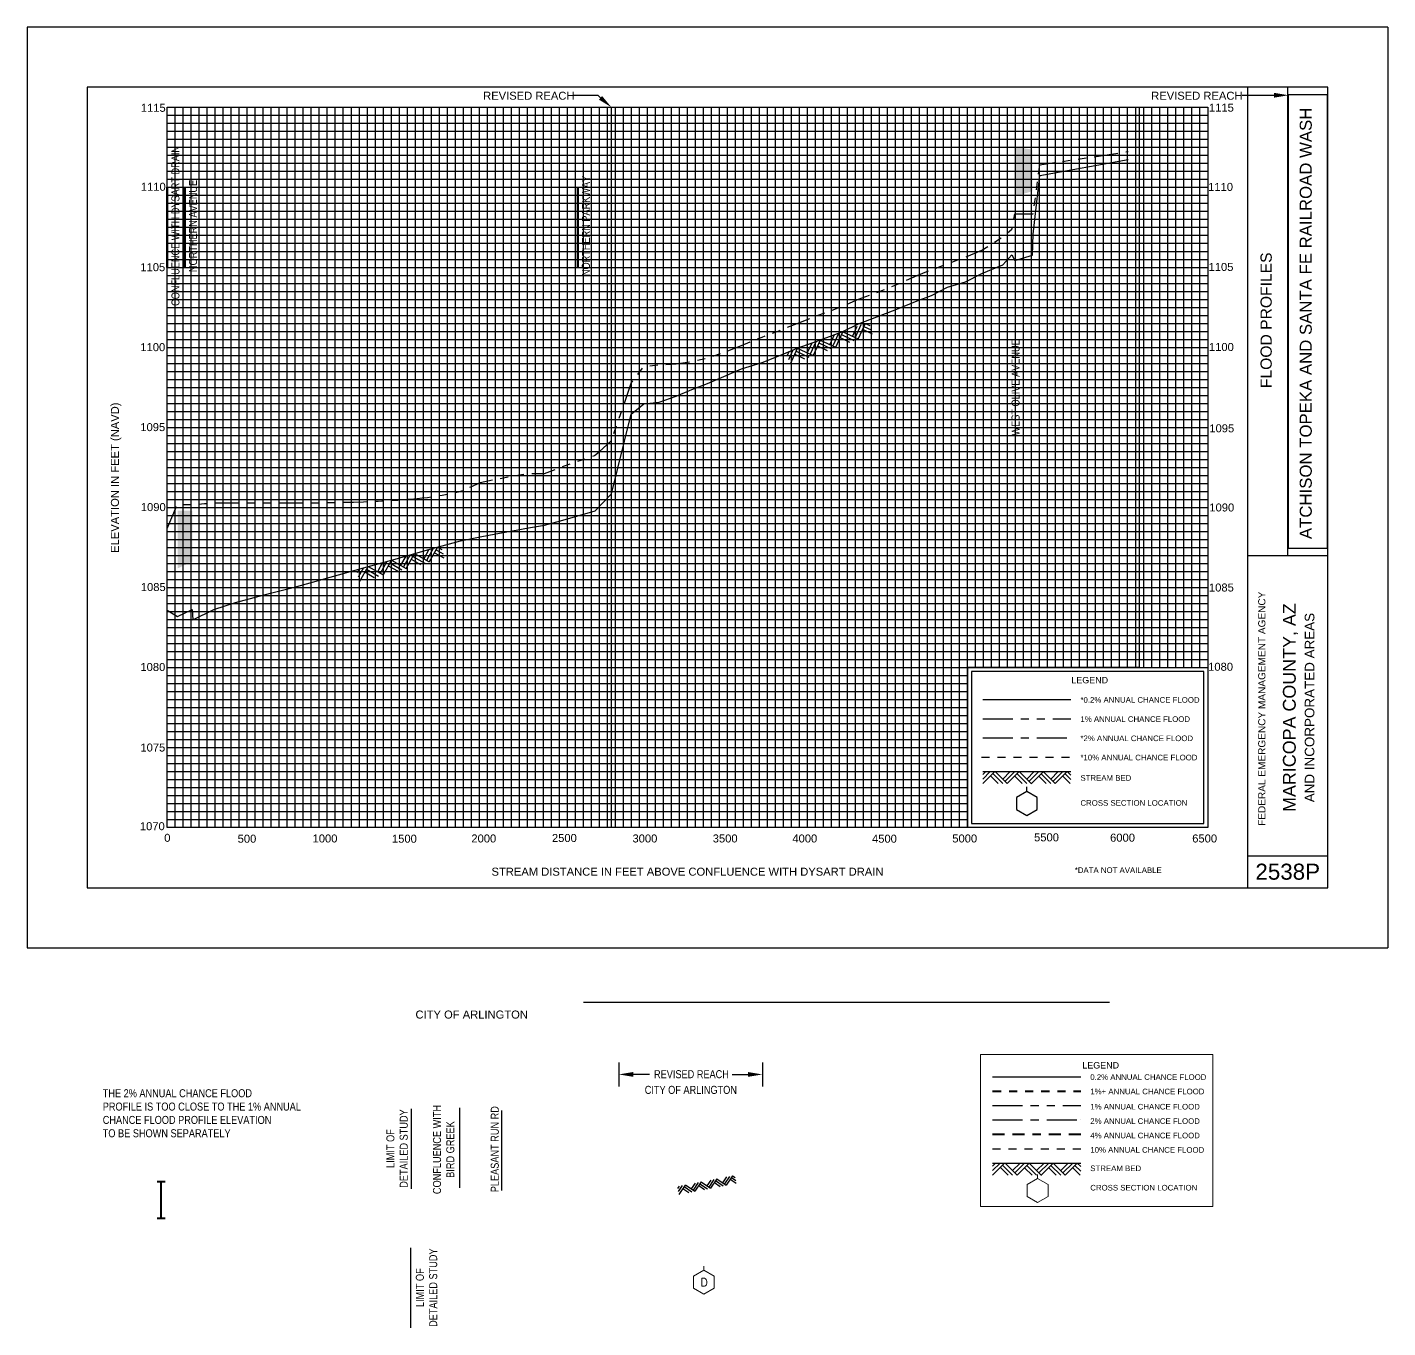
# Model space of a CAD drawing. Header units: feet. Extents: x -88.4 to -52.7, y -30 to -2.4.
# Drawn here: x -69.75 to -52.75, y -30.02 to -13.77 of the extents above; entities that cross this region are included whole.
import ezdxf
from ezdxf.enums import TextEntityAlignment as Align

# ---------------------------------------------------------------- set-up
doc = ezdxf.new("R2010")
doc.units = ezdxf.units.FT
doc.header["$LTSCALE"] = 0.3
doc.header["$MEASUREMENT"] = 0
for name, pattern in [('BORDERX2', [3.5, 1, -0.5, 1, -0.5, 0, -0.5]), ('CENTER', [2, 1.25, -0.25, 0.25, -0.25]), ('DIVIDE', [1.25, 0.5, -0.25, 0, -0.25, 0, -0.25]), ('DOT', [0.25, 0, -0.25]), ('HIDDEN', [0.375, 0.25, -0.125]), ('PHANTOM', [2.5, 1.25, -0.25, 0.25, -0.25, 0.25, -0.25])]:
    doc.linetypes.add(name, pattern=pattern)
doc.layers.get('0').update_dxf_attribs({"color": 3})
for name, color, linetype in [('1', 5, 'Continuous'), ('2', 50, 'Continuous'), ('3', 9, 'DOT'), ('7', 7, 'Continuous'), ('PDF_Geometry', 7, 'Continuous'), ('ROCK', 7, 'Continuous'), ('STREAM', 5, 'Continuous'), ('STRUCTURE', 30, 'Continuous'), ('WS10', 6, 'HIDDEN'), ('WS100', 5, 'PHANTOM'), ('WS50', 1, 'CENTER'), ('WS500', 3, 'Continuous')]:
    doc.layers.add(name, color=color, linetype=linetype)
for name, color, linetype, lineweight in [('BRIDGE', 7, 'Continuous', 40), ('CULVERT', 7, 'Continuous', 0), ('LEGEND_BOX', 7, 'Continuous', 20), ('LEGEND_XSEC', 7, 'Continuous', 20), ('TEXT', 7, 'Continuous', 25), ('WS1PLUS', 3, 'DIVIDE', 40), ('WS25', 4, 'BORDERX2', 40), ('XSECTEXTLINE', 7, 'Continuous', 25)]:
    doc.layers.add(name, color=color, linetype=linetype, lineweight=lineweight)
doc.styles.add('ARIAL', font='arial.ttf')
doc.styles.add('PROFILE LABEL', font='ARIALN.TTF')
doc.styles.get("Standard").update_dxf_attribs({"font": 'romans.shx'})

# ---------------------------------------------------------------- blocks, each defined once
blk = doc.blocks.new('rock')
at = {"layer": 'STREAM'}
for p, q in [((0.171, 0.001), (0.147, -0.023)), ((0.209, 0.001), (0.147, -0.061)), ((0.247, 0.001), (0.147, -0.099)), ((0.251, 0.001), (0.351, -0.099)), ((0.375, 0.001), (0.313, -0.061)), ((0.413, 0.001), (0.332, -0.08)), ((0.451, 0.001), (0.351, -0.099)), ((0.451, 0.001), (0.551, -0.099)), ((0.575, 0.001), (0.513, -0.061)), ((0.613, 0.001), (0.532, -0.08)), ((0.651, 0.001), (0.551, -0.099)), ((0.651, 0.001), (0.751, -0.099)), ((0.776, 0.001), (0.713, -0.061)), ((0.813, 0.001), (0.732, -0.08)), ((0.851, 0.001), (0.751, -0.099)), ((0.851, 0.001), (0.88, -0.028)), ((0.211, -0.034), (0.275, -0.099)), ((0.23, -0.016), (0.313, -0.099)), ((0.413, -0.036), (0.475, -0.099)), ((0.432, -0.018), (0.513, -0.099)), ((0.613, -0.036), (0.676, -0.099)), ((0.632, -0.018), (0.713, -0.099)), ((0.813, -0.036), (0.876, -0.099)), ((0.832, -0.018), (0.88, -0.066))]:
    blk.add_line(p, q, dxfattribs=at)
blk = doc.blocks.new('bar')
blk.add_line((-0.05, 0), (0.05, 0))

msp = doc.modelspace()

# ---------------------------------------------------------------- hatches: boundary and pattern name
at = {"true_color": 0x000000}
h = msp.add_hatch(color=18, dxfattribs=at)
h.dxf.hatch_style = 1
h.paths.add_polyline_path([(-67.688, -19.813), (-67.872, -19.813), (-67.872, -20.534), (-67.688, -20.447)])
at = {"layer": 'CULVERT', "true_color": 0x000000}
msp.add_hatch(color=18, dxfattribs=at).paths.add_polyline_path([(-57.411, -15.888), (-57.411, -15.266), (-57.191, -15.301), (-57.191, -15.82)], flags=0)

# ---------------------------------------------------------------- linework, layer by layer
for p, q in [((-55.05, -21.822), (-57.95, -21.822)), ((-57.95, -21.822), (-57.95, -23.722)), ((-55.05, -23.722), (-55.05, -21.822)), ((-57.95, -23.722), (-55.05, -23.722)), ((-57.95, -23.722), (-57.95, -23.722))]:
    msp.add_line(p, q)
at = {"color": 255}
for points in [[(-62.358, -26.705), (-62.358, -27.005)], [(-60.564, -26.705), (-60.564, -27.005)]]:
    msp.add_lwpolyline(points, dxfattribs=at)
at = {"layer": '1', "color": 8}
for p, q in [((-69.75, -13.772), (-69.75, -25.272)), ((-52.75, -13.772), (-69.75, -13.772)), ((-52.75, -13.772), (-52.75, -25.272)), ((-52.75, -13.772), (-52.75, -25.272)), ((-52.75, -13.772), (-52.75, -25.272)), ((-52.75, -13.772), (-52.75, -25.272)), ((-69.75, -25.272), (-52.75, -25.272))]:
    msp.add_line(p, q, dxfattribs=at)
at = {"layer": '1'}
msp.add_line((-69, -24.522), (-69, -24.522), dxfattribs=at)
at = {"layer": '2', "color": 50}
for p, q in [((-67, -23.772), (-67, -14.772)), ((-66, -23.772), (-66, -14.772)), ((-65, -23.772), (-65, -14.772)), ((-64, -23.772), (-64, -14.772)), ((-63, -23.772), (-63, -14.772)), ((-62, -23.772), (-62, -14.772)), ((-61, -23.772), (-61, -14.772)), ((-60, -23.772), (-60, -14.772)), ((-59, -23.772), (-59, -14.772)), ((-58, -23.772), (-58, -14.772)), ((-68, -16.772), (-55, -16.772)), ((-68, -17.772), (-55, -17.772)), ((-68, -18.772), (-55, -18.772)), ((-68, -19.772), (-55, -19.772)), ((-68, -20.772), (-55, -20.772)), ((-68, -21.772), (-55, -21.772)), ((-68, -22.772), (-58, -22.772))]:
    msp.add_line(p, q, dxfattribs=at)
at = {"layer": '2', "color": 50, "linetype": 'Continuous'}
for p, q in [((-57, -21.772), (-57, -14.772)), ((-56, -21.772), (-56, -14.772)), ((-68, -15.772), (-55, -15.772))]:
    msp.add_line(p, q, dxfattribs=at)
at = {"layer": '2', "color": 50}
msp.add_lwpolyline([(-55, -23.772), (-68, -23.772), (-68, -14.772), (-55, -14.772)], close=True, dxfattribs=at)
at = {"layer": '3', "color": 9, "linetype": 'Continuous'}
for p, q in [((-67.9, -23.772), (-67.9, -14.772)), ((-67.8, -23.772), (-67.8, -14.772)), ((-67.7, -23.772), (-67.7, -14.772)), ((-67.6, -23.772), (-67.6, -14.772)), ((-67.5, -23.772), (-67.5, -14.772)), ((-67.4, -23.772), (-67.4, -14.772)), ((-67.3, -23.772), (-67.3, -14.772)), ((-67.2, -23.772), (-67.2, -14.772)), ((-67.1, -23.772), (-67.1, -14.772)), ((-66.9, -23.772), (-66.9, -14.772)), ((-66.8, -23.772), (-66.8, -14.772)), ((-66.7, -23.772), (-66.7, -14.772)), ((-66.6, -23.772), (-66.6, -14.772)), ((-66.5, -23.772), (-66.5, -14.772)), ((-66.4, -23.772), (-66.4, -14.772)), ((-66.3, -23.772), (-66.3, -14.772)), ((-66.2, -23.772), (-66.2, -14.772)), ((-66.1, -23.772), (-66.1, -14.772)), ((-65.9, -23.772), (-65.9, -14.772)), ((-65.8, -23.772), (-65.8, -14.772)), ((-65.7, -23.772), (-65.7, -14.772)), ((-65.6, -23.772), (-65.6, -14.772)), ((-65.5, -23.772), (-65.5, -14.772)), ((-65.4, -23.772), (-65.4, -14.772)), ((-65.3, -23.772), (-65.3, -14.772)), ((-65.2, -23.772), (-65.2, -14.772)), ((-65.1, -23.772), (-65.1, -14.772)), ((-64.9, -23.772), (-64.9, -14.772)), ((-64.8, -23.772), (-64.8, -14.772)), ((-64.7, -23.772), (-64.7, -14.772)), ((-64.6, -23.772), (-64.6, -14.772)), ((-64.5, -23.772), (-64.5, -14.772)), ((-64.4, -23.772), (-64.4, -14.772)), ((-64.3, -23.772), (-64.3, -14.772)), ((-64.2, -23.772), (-64.2, -14.772)), ((-64.1, -23.772), (-64.1, -14.772)), ((-63.9, -23.772), (-63.9, -14.772)), ((-63.8, -23.772), (-63.8, -14.772)), ((-63.7, -23.772), (-63.7, -14.772)), ((-63.6, -23.772), (-63.6, -14.772)), ((-63.5, -23.772), (-63.5, -14.772)), ((-63.4, -23.772), (-63.4, -14.772)), ((-63.3, -23.772), (-63.3, -14.772)), ((-63.2, -23.772), (-63.2, -14.772)), ((-63.1, -23.772), (-63.1, -14.772)), ((-62.9, -23.772), (-62.9, -14.772)), ((-62.8, -23.772), (-62.8, -14.772)), ((-62.7, -23.772), (-62.7, -14.772)), ((-62.6, -23.772), (-62.6, -14.772)), ((-62.5, -23.772), (-62.5, -14.772)), ((-62.4, -23.772), (-62.4, -14.772)), ((-62.3, -23.772), (-62.3, -14.772)), ((-62.2, -23.772), (-62.2, -14.772)), ((-62.1, -23.772), (-62.1, -14.772)), ((-61.9, -23.772), (-61.9, -14.772)), ((-61.8, -23.772), (-61.8, -14.772)), ((-61.7, -23.772), (-61.7, -14.772)), ((-61.6, -23.772), (-61.6, -14.772)), ((-61.5, -23.772), (-61.5, -14.772)), ((-61.4, -23.772), (-61.4, -14.772)), ((-61.3, -23.772), (-61.3, -14.772)), ((-61.2, -23.772), (-61.2, -14.772)), ((-61.1, -23.772), (-61.1, -14.772)), ((-60.9, -23.772), (-60.9, -14.772)), ((-60.8, -23.772), (-60.8, -14.772)), ((-60.7, -23.772), (-60.7, -14.772)), ((-60.6, -23.772), (-60.6, -14.772)), ((-60.5, -23.772), (-60.5, -14.772)), ((-60.4, -23.772), (-60.4, -14.772)), ((-60.3, -23.772), (-60.3, -14.772)), ((-60.2, -23.772), (-60.2, -14.772)), ((-60.1, -23.772), (-60.1, -14.772)), ((-59.9, -23.772), (-59.9, -14.772)), ((-59.8, -23.772), (-59.8, -14.772)), ((-59.7, -23.772), (-59.7, -14.772)), ((-59.6, -23.772), (-59.6, -14.772)), ((-59.5, -23.772), (-59.5, -14.772)), ((-59.4, -23.772), (-59.4, -14.772)), ((-59.3, -23.772), (-59.3, -14.772)), ((-59.2, -23.772), (-59.2, -14.772)), ((-59.1, -23.772), (-59.1, -14.772)), ((-58.9, -23.772), (-58.9, -14.772)), ((-58.8, -23.772), (-58.8, -14.772)), ((-58.7, -23.772), (-58.7, -14.772)), ((-58.6, -23.772), (-58.6, -14.772)), ((-58.5, -23.772), (-58.5, -14.772)), ((-58.4, -23.772), (-58.4, -14.772)), ((-58.3, -23.772), (-58.3, -14.772)), ((-58.2, -23.772), (-58.2, -14.772)), ((-58.1, -23.772), (-58.1, -14.772)), ((-57.9, -21.772), (-57.9, -14.772)), ((-57.8, -21.772), (-57.8, -14.772)), ((-57.7, -21.772), (-57.7, -14.772)), ((-57.6, -21.772), (-57.6, -14.772)), ((-57.5, -21.772), (-57.5, -14.772)), ((-57.4, -21.772), (-57.4, -14.772)), ((-57.3, -21.772), (-57.3, -14.772)), ((-57.2, -21.772), (-57.2, -14.772)), ((-57.1, -21.772), (-57.1, -14.772)), ((-56.9, -21.772), (-56.9, -14.772)), ((-56.8, -21.772), (-56.8, -14.772)), ((-56.7, -21.772), (-56.7, -14.772)), ((-56.6, -21.772), (-56.6, -14.772)), ((-56.5, -21.772), (-56.5, -14.772)), ((-56.4, -21.772), (-56.4, -14.772)), ((-56.3, -21.772), (-56.3, -14.772)), ((-56.2, -21.772), (-56.2, -14.772)), ((-56.1, -21.772), (-56.1, -14.772)), ((-55.9, -21.772), (-55.9, -14.772)), ((-55.8, -21.772), (-55.8, -14.772)), ((-55.7, -21.772), (-55.7, -14.772)), ((-55.6, -21.772), (-55.6, -14.772)), ((-55.5, -21.772), (-55.5, -14.772)), ((-55.4, -21.772), (-55.4, -14.772)), ((-55.3, -21.772), (-55.3, -14.772)), ((-55.2, -21.772), (-55.2, -14.772)), ((-55.1, -21.772), (-55.1, -14.772)), ((-68, -14.872), (-55, -14.872)), ((-68, -14.972), (-55, -14.972)), ((-68, -15.072), (-55, -15.072)), ((-68, -15.172), (-55, -15.172)), ((-68, -15.272), (-55, -15.272)), ((-68, -15.372), (-55, -15.372)), ((-68, -15.472), (-55, -15.472)), ((-68, -15.572), (-55, -15.572)), ((-68, -15.672), (-55, -15.672)), ((-68, -15.872), (-55, -15.872)), ((-68, -15.972), (-55, -15.972)), ((-68, -16.072), (-55, -16.072)), ((-68, -16.172), (-55, -16.172)), ((-68, -16.272), (-55, -16.272)), ((-68, -16.372), (-55, -16.372)), ((-68, -16.472), (-55, -16.472)), ((-68, -16.572), (-55, -16.572)), ((-68, -16.672), (-55, -16.672)), ((-68, -16.872), (-55, -16.872)), ((-68, -16.972), (-55, -16.972)), ((-68, -17.072), (-55, -17.072)), ((-68, -17.172), (-55, -17.172)), ((-68, -17.272), (-55, -17.272)), ((-68, -17.372), (-55, -17.372)), ((-68, -17.472), (-55, -17.472)), ((-68, -17.572), (-55, -17.572)), ((-68, -17.672), (-55, -17.672)), ((-68, -17.872), (-55, -17.872)), ((-68, -17.972), (-55, -17.972)), ((-68, -18.072), (-55, -18.072)), ((-68, -18.172), (-55, -18.172)), ((-68, -18.272), (-55, -18.272)), ((-68, -18.372), (-55, -18.372)), ((-68, -18.472), (-55, -18.472)), ((-68, -18.572), (-55, -18.572)), ((-68, -18.672), (-55, -18.672)), ((-68, -18.872), (-55, -18.872)), ((-68, -18.972), (-55, -18.972)), ((-68, -19.072), (-55, -19.072)), ((-68, -19.172), (-55, -19.172)), ((-68, -19.272), (-55, -19.272)), ((-68, -19.372), (-55, -19.372)), ((-68, -19.472), (-55, -19.472)), ((-68, -19.572), (-55, -19.572)), ((-68, -19.672), (-55, -19.672)), ((-68, -19.872), (-55, -19.872)), ((-68, -19.972), (-55, -19.972)), ((-68, -20.072), (-55, -20.072)), ((-68, -20.172), (-55, -20.172)), ((-68, -20.272), (-55, -20.272)), ((-68, -20.372), (-55, -20.372)), ((-68, -20.472), (-55, -20.472)), ((-68, -20.572), (-55, -20.572)), ((-68, -20.672), (-55, -20.672)), ((-68, -20.872), (-55, -20.872)), ((-68, -20.972), (-55, -20.972)), ((-68, -21.072), (-55, -21.072)), ((-68, -21.172), (-55, -21.172)), ((-68, -21.272), (-55, -21.272)), ((-68, -21.372), (-55, -21.372)), ((-68, -21.472), (-55, -21.472)), ((-68, -21.572), (-55, -21.572)), ((-68, -21.672), (-55, -21.672)), ((-68, -21.872), (-58, -21.872)), ((-68, -21.972), (-58, -21.972)), ((-68, -22.072), (-58, -22.072)), ((-68, -22.172), (-58, -22.172)), ((-68, -22.272), (-58, -22.272)), ((-68, -22.372), (-58, -22.372)), ((-68, -22.472), (-58, -22.472)), ((-68, -22.572), (-58, -22.572)), ((-68, -22.672), (-58, -22.672)), ((-68, -22.872), (-58, -22.872)), ((-68, -22.972), (-58, -22.972)), ((-68, -23.072), (-58, -23.072)), ((-68, -23.172), (-58, -23.172)), ((-68, -23.272), (-58, -23.272)), ((-68, -23.372), (-58, -23.372)), ((-68, -23.472), (-58, -23.472)), ((-68, -23.572), (-58, -23.572)), ((-68, -23.672), (-58, -23.672))]:
    msp.add_line(p, q, dxfattribs=at)
at = {"layer": '7'}
for p, q in [((-57.26, -23.321), (-57.26, -23.264)), ((-57.26, -23.321), (-57.39, -23.396)), ((-57.39, -23.396), (-57.39, -23.546)), ((-57.39, -23.396), (-57.39, -23.396)), ((-57.13, -23.396), (-57.26, -23.321)), ((-57.13, -23.546), (-57.13, -23.396)), ((-57.39, -23.546), (-57.26, -23.621)), ((-57.26, -23.621), (-57.13, -23.546))]:
    msp.add_line(p, q, dxfattribs=at)
at = {"layer": 'BRIDGE', "color": 1, "transparency": 33554687}
msp.add_line((-68.075, -28.65), (-68.075, -28.194), dxfattribs=at)
at = {"layer": 'LEGEND_BOX', "color": 0, "ltscale": 0.8, "transparency": 33554687}
msp.add_lwpolyline([(-57.837, -26.605), (-57.837, -28.505), (-54.937, -28.505), (-54.937, -26.605), (-57.837, -26.605), (-57.837, -26.605)], dxfattribs=at)
at = {"layer": 'LEGEND_XSEC', "color": 0, "transparency": 33554687}
for points in [[(-57.125, -28.157), (-57.255, -28.232), (-57.255, -28.382), (-57.125, -28.457), (-56.995, -28.382), (-56.995, -28.232), (-57.125, -28.157), (-57.125, -28.107), (-57.125, -28.107)], [(-61.295, -29.302), (-61.424, -29.377), (-61.424, -29.527), (-61.295, -29.602), (-61.165, -29.527), (-61.165, -29.377), (-61.295, -29.302), (-61.295, -29.252), (-61.295, -29.252)]]:
    msp.add_lwpolyline(points, dxfattribs=at)
at = {"layer": 'PDF_Geometry', "lineweight": 50}
for points in [[(-68, -15.77), (-68, -16.772), (-68, -15.77)], [(-67.78, -16.772), (-67.78, -15.77)], [(-62.872, -16.772), (-62.872, -15.77)]]:
    msp.add_lwpolyline(points, dxfattribs=at)
at = {"layer": 'STREAM'}
for p, q in [((-59.332, -17.492), (-59.404, -17.649)), ((-59.279, -17.473), (-59.368, -17.665)), ((-59.296, -17.509), (-59.203, -17.552)), ((-59.279, -17.473), (-59.222, -17.499)), ((-59.667, -17.616), (-59.722, -17.736)), ((-59.614, -17.597), (-59.685, -17.753)), ((-59.562, -17.58), (-59.651, -17.773)), ((-59.594, -17.649), (-59.474, -17.705)), ((-59.577, -17.613), (-59.421, -17.685)), ((-59.56, -17.577), (-59.368, -17.665)), ((-59.385, -17.512), (-59.44, -17.632)), ((-59.313, -17.545), (-59.192, -17.601)), ((-60.235, -17.827), (-60.256, -17.874)), ((-60.182, -17.807), (-60.237, -17.927)), ((-60.129, -17.787), (-60.217, -17.98)), ((-60.144, -17.82), (-59.983, -17.893)), ((-60.123, -17.785), (-59.93, -17.874)), ((-59.948, -17.72), (-60.003, -17.84)), ((-59.895, -17.701), (-59.967, -17.857)), ((-59.842, -17.681), (-59.93, -17.874)), ((-59.875, -17.754), (-59.755, -17.809)), ((-59.858, -17.717), (-59.702, -17.789)), ((-59.842, -17.681), (-59.649, -17.77)), ((-60.16, -17.856), (-60.036, -17.913)), ((-65.02, -20.379), (-65.085, -20.494)), ((-64.966, -20.364), (-65.05, -20.514)), ((-64.913, -20.352), (-65.017, -20.537)), ((-64.931, -20.384), (-64.781, -20.468)), ((-64.911, -20.349), (-64.727, -20.453)), ((-64.731, -20.299), (-64.796, -20.414)), ((-64.677, -20.283), (-64.761, -20.433)), ((-64.622, -20.268), (-64.727, -20.453)), ((-64.662, -20.338), (-64.546, -20.403)), ((-64.642, -20.303), (-64.553, -20.353)), ((-64.622, -20.268), (-64.568, -20.299)), ((-65.604, -20.542), (-65.629, -20.588)), ((-65.549, -20.527), (-65.614, -20.642)), ((-65.495, -20.512), (-65.599, -20.697)), ((-65.512, -20.543), (-65.359, -20.63)), ((-65.489, -20.51), (-65.304, -20.614)), ((-65.309, -20.46), (-65.374, -20.575)), ((-65.255, -20.445), (-65.339, -20.595)), ((-65.2, -20.43), (-65.304, -20.614)), ((-65.24, -20.499), (-65.124, -20.564)), ((-65.22, -20.464), (-65.07, -20.549)), ((-65.2, -20.43), (-65.015, -20.534)), ((-64.951, -20.419), (-64.835, -20.483)), ((-65.532, -20.578), (-65.413, -20.645)), ((-57.773, -23.071), (-57.81, -23.108)), ((-57.716, -23.071), (-57.81, -23.165)), ((-57.66, -23.071), (-57.81, -23.221)), ((-57.81, -23.071), (-56.71, -23.071)), ((-57.685, -23.096), (-57.561, -23.221)), ((-57.654, -23.071), (-57.504, -23.221)), ((-57.467, -23.071), (-57.561, -23.165)), ((-57.411, -23.071), (-57.532, -23.193)), ((-57.354, -23.071), (-57.504, -23.221)), ((-57.382, -23.099), (-57.261, -23.221)), ((-57.354, -23.071), (-57.204, -23.221)), ((-57.167, -23.071), (-57.261, -23.165)), ((-57.111, -23.071), (-57.232, -23.193)), ((-57.056, -23.073), (-57.206, -23.223)), ((-57.082, -23.099), (-56.961, -23.221)), ((-57.054, -23.071), (-56.904, -23.221)), ((-56.867, -23.071), (-56.961, -23.165)), ((-56.811, -23.071), (-56.932, -23.193)), ((-56.754, -23.071), (-56.904, -23.221)), ((-56.782, -23.099), (-56.71, -23.172)), ((-56.754, -23.071), (-56.71, -23.115)), ((-57.713, -23.125), (-57.617, -23.221)), ((-57.411, -23.128), (-57.317, -23.221)), ((-57.111, -23.128), (-57.017, -23.221)), ((-56.811, -23.128), (-56.717, -23.221)), ((-57.65, -27.963), (-57.687, -28)), ((-57.593, -27.963), (-57.687, -28.057)), ((-57.537, -27.963), (-57.687, -28.113)), ((-57.59, -28.017), (-57.494, -28.113)), ((-57.562, -27.989), (-57.437, -28.113)), ((-57.531, -27.963), (-57.381, -28.113)), ((-57.344, -27.963), (-57.437, -28.057)), ((-57.287, -27.963), (-57.409, -28.085)), ((-57.231, -27.963), (-57.381, -28.113)), ((-57.287, -28.02), (-57.194, -28.113)), ((-57.259, -27.992), (-57.137, -28.113)), ((-57.231, -27.963), (-57.081, -28.113)), ((-57.044, -27.963), (-57.137, -28.057)), ((-56.987, -27.963), (-57.109, -28.085)), ((-56.933, -27.966), (-57.083, -28.116)), ((-56.987, -28.02), (-56.894, -28.113)), ((-56.959, -27.992), (-56.837, -28.113)), ((-56.931, -27.963), (-56.781, -28.113)), ((-56.744, -27.963), (-56.837, -28.057)), ((-56.687, -27.963), (-56.809, -28.085)), ((-56.631, -27.963), (-56.781, -28.113)), ((-56.687, -28.02), (-56.594, -28.113)), ((-56.659, -27.992), (-56.587, -28.064)), ((-56.631, -27.963), (-56.587, -28.007))]:
    msp.add_line(p, q, dxfattribs=at)
at = {"layer": 'STREAM', "flags": 128}
for points in [[(-62.918, -14.622), (-62.619, -14.622), (-62.585, -14.653)], [(-54.571, -14.622), (-54.172, -14.622)], [(-61.975, -26.855), (-62.179, -26.855)], [(-60.943, -26.855), (-60.743, -26.855)]]:
    msp.add_lwpolyline(points, dxfattribs=at)
at = {"layer": 'STREAM', "transparency": 33554687}
msp.add_lwpolyline([(-68, -21.056), (-67.872, -21.133), (-67.688, -21.048), (-67.68, -21.176), (-67.419, -21.046), (-67.148, -20.958), (-66.916, -20.898), (-66.694, -20.839), (-66.41, -20.767), (-66.187, -20.706), (-65.965, -20.642), (-65.756, -20.585), (-65.549, -20.527), (-65.366, -20.477), (-65.154, -20.417), (-64.934, -20.355), (-64.747, -20.303), (-64.564, -20.25), (-64.338, -20.188), (-64.091, -20.138), (-63.895, -20.103), (-63.688, -20.063), (-63.486, -20.026), (-63.286, -19.995), (-63.085, -19.94), (-62.872, -19.878), (-62.652, -19.813), (-62.45, -19.601), (-62.45, -19.6), (-62.203, -18.606), (-62.047, -18.476), (-61.855, -18.458), (-61.643, -18.38), (-61.446, -18.298), (-61.251, -18.222), (-61.046, -18.136), (-60.825, -18.04), (-60.567, -17.96), (-60.344, -17.872), (-60.128, -17.782), (-59.93, -17.712), (-59.726, -17.634), (-59.56, -17.574), (-59.365, -17.478), (-59.135, -17.392), (-58.886, -17.294), (-58.629, -17.19), (-58.449, -17.124), (-58.253, -17.02), (-58.027, -16.952), (-57.824, -16.848), (-57.561, -16.74), (-57.446, -16.616), (-57.411, -16.688), (-57.191, -16.62), (-57.181, -16.358), (-57.096, -15.624), (-55.992, -15.424), (-55.992, -15.424)], dxfattribs=at)
at = {"layer": 'STREAM'}
msp.add_lwpolyline([(-57.687, -27.963), (-56.587, -27.963), (-56.587, -27.963)], dxfattribs=at)
at = {"layer": 'STRUCTURE'}
for p, q in [((-54.5, -24.522), (-54.5, -14.522)), ((-54, -20.372), (-54, -14.522)), ((-54.5, -20.372), (-53.5, -20.372)), ((-54.5, -24.122), (-53.5, -24.122))]:
    msp.add_line(p, q, dxfattribs=at)
for points in [[(-69, -24.522), (-53.5, -24.522), (-53.5, -14.522), (-69, -14.522)], [(-53.992, -14.611), (-53.507, -14.611), (-53.507, -20.283), (-53.992, -20.283)], [(-62.451, -21.772), (-62.45, -14.772), (-55.858, -14.772), (-55.858, -21.772), (-58, -21.772), (-58, -23.772), (-62.45, -23.772)]]:
    msp.add_lwpolyline(points, close=True, dxfattribs=at)
msp.add_lwpolyline([(-62.798, -25.951), (-56.226, -25.951)], dxfattribs=at)
at = {"layer": 'STRUCTURE', "linetype": 'ByBlock'}
for points in [[(-54.172, -14.592), (-54.172, -14.652), (-53.992, -14.622)], [(-62.567, -14.632), (-62.606, -14.677), (-62.45, -14.772)], [(-62.178, -26.885), (-62.178, -26.825), (-62.358, -26.855)], [(-60.744, -26.825), (-60.744, -26.885), (-60.564, -26.855)]]:
    msp.add_solid(points, dxfattribs=at)
at = {"layer": 'WS10'}
msp.add_line((-57.825, -22.891), (-56.725, -22.891), dxfattribs=at)
at = {"layer": 'WS10', "flags": 128}
msp.add_lwpolyline([(-57.687, -27.783), (-56.587, -27.783), (-56.587, -27.783)], dxfattribs=at)
at = {"layer": 'WS100'}
msp.add_line((-57.81, -22.411), (-56.71, -22.411), dxfattribs=at)
at = {"layer": 'WS100', "ltscale": 0.8, "transparency": 33554687, "flags": 128}
msp.add_lwpolyline([(-68, -20.036), (-67.872, -19.734), (-67.68, -19.734), (-67.666, -19.733), (-67.651, -19.733), (-67.573, -19.727), (-67.533, -19.724), (-67.493, -19.721), (-67.414, -19.716), (-67.375, -19.716), (-67.256, -19.716), (-67.032, -19.716), (-66.887, -19.716), (-66.753, -19.716), (-66.701, -19.716), (-66.542, -19.716), (-66.464, -19.716), (-66.41, -19.716), (-66.298, -19.715), (-66.187, -19.714), (-66.127, -19.713), (-66.067, -19.712), (-65.988, -19.711), (-65.965, -19.711), (-65.936, -19.71), (-65.83, -19.707), (-65.793, -19.707), (-65.671, -19.704), (-65.549, -19.701), (-65.458, -19.697), (-65.366, -19.692), (-65.32, -19.69), (-65.274, -19.687), (-65.196, -19.684), (-65.175, -19.682), (-65.154, -19.681), (-65.136, -19.68), (-65.117, -19.679), (-65.037, -19.672), (-64.998, -19.67), (-64.959, -19.667), (-64.879, -19.659), (-64.813, -19.652), (-64.747, -19.646), (-64.655, -19.632), (-64.564, -19.617), (-64.525, -19.61), (-64.487, -19.602), (-64.41, -19.587), (-64.338, -19.572), (-64.333, -19.569), (-64.26, -19.537), (-64.188, -19.504), (-64.116, -19.472), (-64.091, -19.46), (-63.895, -19.419), (-63.729, -19.389), (-63.651, -19.374), (-63.573, -19.362), (-63.494, -19.349), (-63.486, -19.347), (-63.286, -19.347), (-63.085, -19.269), (-62.962, -19.227), (-62.842, -19.185), (-62.699, -19.137), (-62.662, -19.123), (-62.602, -19.075), (-62.451, -18.938), (-62.45, -18.938), (-62.45, -18.937), (-62.203, -18.218), (-62.047, -18.011), (-61.855, -17.99), (-61.643, -17.976), (-61.446, -17.95), (-61.251, -17.903), (-61.046, -17.836), (-60.825, -17.747), (-60.567, -17.643), (-60.344, -17.559), (-60.128, -17.472), (-59.93, -17.393), (-59.726, -17.32), (-59.56, -17.256), (-59.365, -17.17), (-59.135, -17.085), (-58.886, -16.987), (-58.629, -16.874), (-58.449, -16.801), (-58.253, -16.73), (-58.027, -16.642), (-57.824, -16.559), (-57.561, -16.39), (-57.446, -16.296), (-57.411, -16.105), (-57.191, -16.105), (-57.181, -16.105), (-57.096, -15.49), (-55.992, -15.326), (-55.992, -15.326)], dxfattribs=at)
at = {"layer": 'WS100', "flags": 128}
msp.add_lwpolyline([(-57.687, -27.243), (-56.587, -27.243), (-56.587, -27.243)], dxfattribs=at)
at = {"layer": 'WS1PLUS', "ltscale": 0.7, "transparency": 33554687, "flags": 128}
msp.add_lwpolyline([(-57.687, -27.063), (-56.587, -27.063), (-56.587, -27.063)], dxfattribs=at)
at = {"layer": 'WS25', "ltscale": 0.5, "transparency": 33554687, "flags": 128}
msp.add_lwpolyline([(-57.687, -27.603), (-56.587, -27.603), (-56.587, -27.603)], dxfattribs=at)
at = {"layer": 'WS50'}
msp.add_line((-57.81, -22.651), (-56.71, -22.651), dxfattribs=at)
at = {"layer": 'WS50', "flags": 128}
msp.add_lwpolyline([(-57.687, -27.423), (-56.587, -27.423), (-56.587, -27.423)], dxfattribs=at)
at = {"layer": 'WS500'}
msp.add_line((-57.81, -22.171), (-56.71, -22.171), dxfattribs=at)
at = {"layer": 'WS500', "flags": 128}
msp.add_lwpolyline([(-57.687, -26.883), (-56.587, -26.883), (-56.587, -26.883)], dxfattribs=at)
at = {"layer": 'XSECTEXTLINE', "color": 0, "transparency": 33554687}
for points in [[(-57.301, -18.772), (-57.301, -17.772), (-57.301, -17.772)], [(-64.95, -28.283), (-64.95, -27.283), (-64.95, -27.283)], [(-64.345, -28.273), (-64.345, -27.273), (-64.345, -27.273)], [(-63.821, -28.305), (-63.821, -27.305), (-63.821, -27.305)], [(-64.955, -30.02), (-64.955, -29.02), (-64.955, -29.02)]]:
    msp.add_lwpolyline(points, dxfattribs=at)

# ---------------------------------------------------------------- block references
at = {"layer": 'BRIDGE', "color": 1, "transparency": 33554687}
for p in [(-68.075, -28.194), (-68.075, -28.65)]:
    msp.add_blockref('bar', p, dxfattribs=at)
at = {"layer": 'ROCK', "color": 5, "rotation": 11.00000000000016}
msp.add_blockref('rock', (-61.772, -28.285), dxfattribs=at)

# ---------------------------------------------------------------- texts
for s, height, style, p in [('REVISED REACH', 0.1, 'ARIAL', (-64.053, -14.678)), ('REVISED REACH', 0.1, 'ARIAL', (-55.706, -14.678)), ('LEGEND', 0.08, 'ARIAL', (-56.704, -21.969)), ('*0.2%%% ANNUAL CHANCE FLOOD', 0.07, 'ARIAL', (-56.59, -22.211)), ('1% ANNUAL CHANCE FLOOD', 0.07, 'ARIAL', (-56.59, -22.451)), ('*2%%% ANNUAL CHANCE FLOOD', 0.07, 'ARIAL', (-56.59, -22.691)), ('*10%%% ANNUAL CHANCE FLOOD', 0.07, 'ARIAL', (-56.59, -22.931)), ('STREAM BED', 0.07, 'ARIAL', (-56.59, -23.186)), ('CROSS SECTION LOCATION', 0.07, 'ARIAL', (-56.59, -23.498)), ('*DATA NOT AVAILABLE', 0.07, 'ARIAL', (-56.661, -24.338)), ('REVISED REACH', 0.1, 'PROFILE LABEL', (-61.918, -26.902)), ('0.2% ANNUAL CHANCE FLOOD', 0.07, 'ARIAL', (-56.467, -26.923)), ('1%%%+ ANNUAL CHANCE FLOOD', 0.07, 'ARIAL', (-56.467, -27.103)), ('1% ANNUAL CHANCE FLOOD', 0.07, 'ARIAL', (-56.467, -27.293)), ('2% ANNUAL CHANCE FLOOD', 0.07, 'ARIAL', (-56.467, -27.473)), ('4% ANNUAL CHANCE FLOOD', 0.07, 'ARIAL', (-56.467, -27.653)), ('10% ANNUAL CHANCE FLOOD', 0.07, 'ARIAL', (-56.467, -27.833)), ('STREAM BED', 0.07, 'ARIAL', (-56.467, -28.063)), ('CROSS SECTION LOCATION', 0.07, 'ARIAL', (-56.467, -28.305))]:
    msp.add_text(s, height=height, dxfattribs=dict(style=style)).set_placement(p)
for s, height, style, p in [('1115', 0.1, 'ARIAL', (-68.175, -14.829)), ('1115', 0.1, 'ARIAL', (-54.829, -14.827)), ('1110', 0.1, 'ARIAL', (-68.175, -15.815)), ('1110', 0.1, 'ARIAL', (-54.839, -15.817)), ('1105', 0.1, 'ARIAL', (-68.181, -16.82)), ('1105', 0.1, 'ARIAL', (-54.834, -16.817)), ('1100', 0.1, 'ARIAL', (-68.181, -17.819)), ('1100', 0.1, 'ARIAL', (-54.829, -17.817)), ('1095', 0.1, 'ARIAL', (-68.181, -18.818)), ('1095', 0.1, 'ARIAL', (-54.824, -18.833)), ('1090', 0.1, 'ARIAL', (-68.175, -19.817)), ('1090', 0.1, 'ARIAL', (-54.824, -19.822)), ('1085', 0.1, 'ARIAL', (-68.175, -20.816)), ('1085', 0.1, 'ARIAL', (-54.829, -20.822)), ('1080', 0.1, 'ARIAL', (-68.18, -21.815)), ('1080', 0.1, 'ARIAL', (-54.839, -21.812)), ('1075', 0.1, 'ARIAL', (-68.18, -22.821)), ('1070', 0.1, 'ARIAL', (-68.187, -23.804)), ('0', 0.1, 'ARIAL', (-67.999, -23.949)), ('500', 0.1, 'ARIAL', (-67.004, -23.96)), ('1000', 0.1, 'ARIAL', (-66.029, -23.957)), ('1500', 0.1, 'ARIAL', (-65.037, -23.96)), ('2000', 0.1, 'ARIAL', (-64.045, -23.957)), ('2500', 0.1, 'ARIAL', (-63.038, -23.951)), ('3000', 0.1, 'ARIAL', (-62.032, -23.957)), ('3500', 0.1, 'ARIAL', (-61.029, -23.957)), ('4000', 0.1, 'ARIAL', (-60.034, -23.957)), ('4500', 0.1, 'ARIAL', (-59.039, -23.96)), ('5000', 0.1, 'ARIAL', (-58.036, -23.957)), ('5500', 0.1, 'ARIAL', (-57.014, -23.943)), ('6000', 0.1, 'ARIAL', (-56.064, -23.947)), ('6500', 0.1, 'ARIAL', (-55.038, -23.957)), ('STREAM DISTANCE IN FEET ABOVE CONFLUENCE WITH DYSART DRAIN', 0.1, 'ARIAL', (-61.5, -24.372)), ('2538P', 0.2, 'ARIAL', (-54, -24.422)), ('CITY OF ARLINGTON', 0.1, 'ARIAL', (-64.196, -26.157)), ('CITY OF ARLINGTON', 0.1, 'PROFILE LABEL', (-61.458, -27.098))]:
    msp.add_text(s, height=height, dxfattribs=dict(style=style)).set_placement(p, align=Align.CENTER)
for s, height, style, p in [('ATCHISON TOPEKA AND SANTA FE RAILROAD WASH', 0.15, 'ARIAL', (-53.7, -17.472)), ('CONFLUENCE WITH DYSART DRAIN', 0.1, 'PROFILE LABEL', (-67.848, -16.255)), ('NORTHERN PARKWAY', 0.1, 'PROFILE LABEL', (-62.72, -16.255)), ('NORTHERN AVENUE', 0.1, 'PROFILE LABEL', (-67.628, -16.255)), ('WEST OLIVE AVENUE', 0.1, 'PROFILE LABEL', (-57.351, -18.272)), ('MARICOPA COUNTY, AZ', 0.16, 'ARIAL', (-53.9, -22.272)), ('AND INCORPORATED AREAS', 0.12, 'ARIAL', (-53.667, -22.272)), ('PLEASANT RUN RD', 0.1, 'PROFILE LABEL', (-63.858, -27.789))]:
    msp.add_text(s, height=height, rotation=90, dxfattribs=dict(style=style)).set_placement(p, align=Align.CENTER)
at = {"color": 30, "style": 'ARIAL'}
msp.add_text('FLOOD PROFILES', height=0.14, rotation=90, dxfattribs=at).set_placement((-54.2, -18.281))
at = {"style": 'ARIAL'}
for s, height, p in [('ELEVATION IN FEET (NAVD)', 0.1, (-68.604, -20.339)), ('FEDERAL EMERGENCY MANAGEMENT AGENCY', 0.09, (-54.279, -23.75))]:
    msp.add_text(s, height=height, rotation=90, dxfattribs=at).set_placement(p)
msp.add_text('LEGEND', height=0.08, dxfattribs=at).set_placement((-56.337, -26.805), align=Align.BOTTOM_CENTER)
at = {"insert": (-68.806, -27.04), "char_height": 0.1, "attachment_point": 1, "style": 'PROFILE LABEL'}
msp.add_mtext_dynamic_manual_height_columns('THE 2% ANNUAL CHANCE FLOOD\\PPROFILE IS TOO CLOSE TO THE 1% ANNUAL \\PCHANCE FLOOD PROFILE ELEVATION\\PTO BE SHOWN SEPARATELY', width=3.77146, gutter_width=1, heights=[0], dxfattribs=at)
at = {"char_height": 0.1, "attachment_point": 1, "rotation": 90, "style": 'PROFILE LABEL'}
for s, insert in [('\\pxqc;LIMIT OF \\PDETAILED STUDY', (-65.262, -28.693)), ('\\pxqc;CONFLUENCE WITH\\PBIRD GREEK', (-64.68, -28.705)), ('\\pxqc;LIMIT OF \\PDETAILED STUDY', (-64.894, -30.431))]:
    msp.add_mtext_dynamic_manual_height_columns(s, width=1.82367, gutter_width=1, heights=[0], dxfattribs=dict(at, insert=insert))
at = {"layer": 'TEXT', "color": 1, "transparency": 33554687}
msp.add_text('D', height=0.1, dxfattribs=at).set_placement((-61.291, -29.452), align=Align.MIDDLE)

doc.saveas('drawing.dxf')
